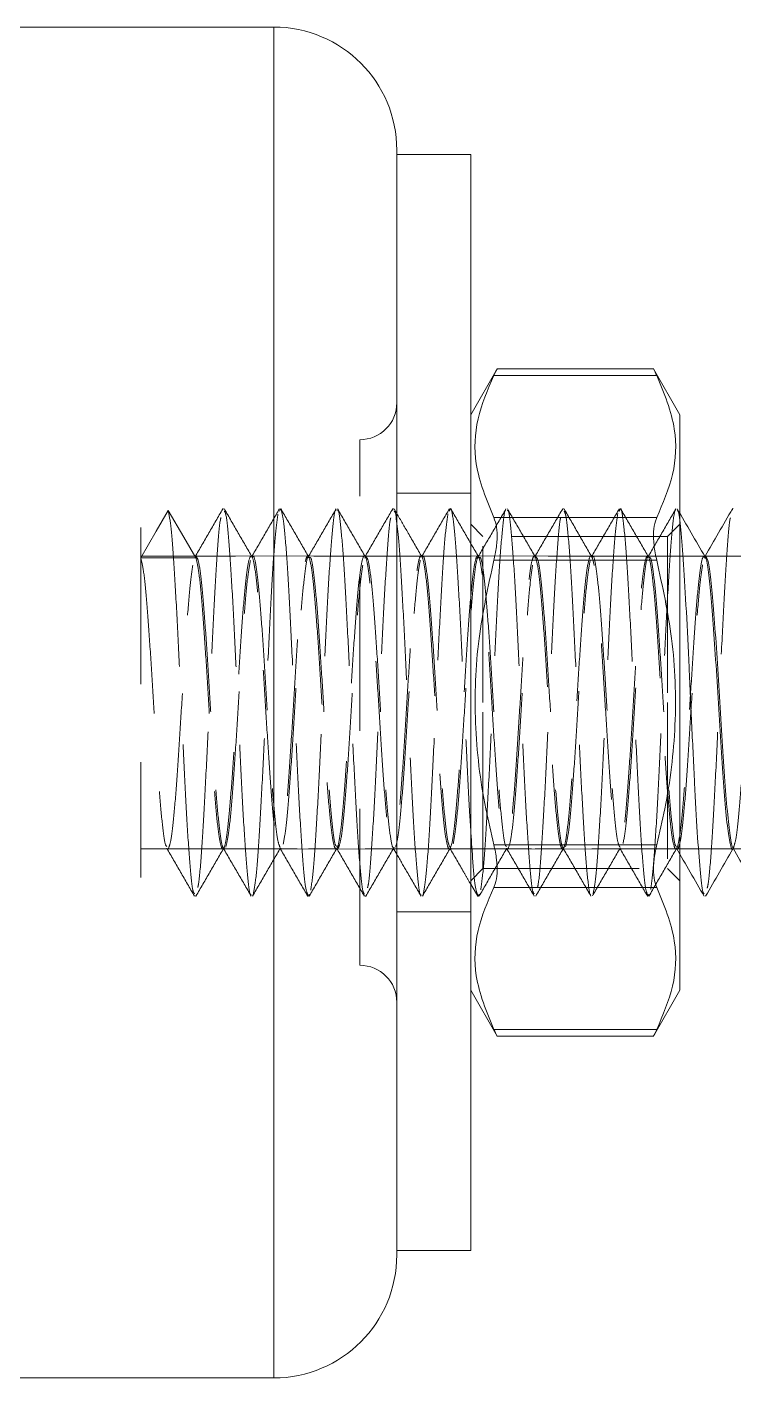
# Model space of a CAD drawing. Header units: millimetres. Extents: x 8981 to 59433, y 5244 to 14154.
# Drawn here: x 10644.5 to 10673.2, y 8297.6 to 8352.5 of the extents above; entities that cross this region are included whole.
import ezdxf

# ---------------------------------------------------------------- set-up
doc = ezdxf.new("R2010")
doc.units = ezdxf.units.MM
doc.linetypes.add('HIDDEN', pattern=[9.525, 6.35, -3.175])

# ---------------------------------------------------------------- blocks, each defined once
blk = doc.blocks.new('G$C0B133EC3')
at = {"layer": 'Defpoints', "color": 7, "linetype": 'Continuous', "lineweight": 15}
for p, q in [((44.961, 27.43), (0, 27.43)), ((49.961, 22.43), (49.961, -22.43)), ((52.961, 22.25), (49.961, 22.25)), ((52.961, 22.25), (52.961, -22.25)), ((54.035, 13.547), (52.961, 11.685)), ((60.519, 13.279), (53.902, 13.279)), ((60.396, 13.547), (54.025, 13.547)), ((61.461, 11.685), (60.386, 13.547)), ((61.461, 11.685), (61.461, -11.685)), ((49.793, 7.815), (49.809, 7.881)), ((49.961, 7.677), (49.855, 7.858)), ((63.593, 7.804), (63.614, 7.885)), ((60.519, 7.506), (53.902, 7.506)), ((60.519, 5.774), (53.902, 5.774)), ((62.508, 5.946), (62.464, 5.946)), ((49.816, -5.916), (49.961, -6.165)), ((60.519, -5.774), (53.902, -5.774)), ((63.595, -5.946), (63.633, -5.946)), ((52.905, -7.277), (52.961, -7.372)), ((60.519, -7.506), (53.902, -7.506)), ((52.961, -11.685), (54.035, -13.547)), ((60.386, -13.547), (61.461, -11.685)), ((60.519, -13.279), (53.902, -13.279)), ((54.025, -13.547), (60.396, -13.547)), ((49.961, -22.25), (52.961, -22.25)), ((0, -27.43), (44.961, -27.43))]:
    blk.add_line(p, q, dxfattribs=at)
at = {"layer": 'Defpoints', "color": 8, "linetype": 'Continuous', "lineweight": 15}
blk.add_line((44.961, 27.43), (44.961, -27.43), dxfattribs=at)
at = {"layer": 'Defpoints', "color": 7, "linetype": 'HIDDEN', "lineweight": 0}
for p, q in [((44.961, 0), (44.961, 27.43)), ((60.519, 13.279), (53.902, 13.279)), ((48.461, -10.67), (48.461, 10.67)), ((52.961, 8.5), (49.961, 8.5)), ((42.893, 7.821), (42.907, 7.879)), ((45.196, 7.775), (45.245, 7.875)), ((56.693, 7.809), (56.712, 7.883)), ((53.461, 6.746), (52.961, 7.246)), ((60.519, 7.506), (53.902, 7.506)), ((61.461, 7.246), (60.961, 6.746)), ((39.561, 7.1), (39.561, -7.1)), ((53.461, 0), (53.461, 6.746)), ((60.961, 6.746), (53.461, 6.746)), ((60.961, 6.746), (60.961, 0)), ((62.464, 5.946), (39.561, 5.946)), ((44.045, 5.946), (41.805, 5.95)), ((46.345, 5.946), (44.105, 5.95)), ((48.645, 5.946), (46.405, 5.95)), ((48.665, 5.867), (48.69, 5.945)), ((50.945, 5.946), (48.705, 5.95)), ((53.245, 5.946), (51.005, 5.95)), ((55.545, 5.946), (53.305, 5.95)), ((60.519, 5.774), (53.902, 5.774)), ((55.565, 5.863), (55.593, 5.946)), ((57.846, 5.946), (55.606, 5.95)), ((60.145, 5.946), (57.905, 5.95)), ((62.446, 5.946), (60.206, 5.95)), ((62.483, 5.946), (62.464, 5.913)), ((62.465, 5.86), (62.495, 5.947)), ((64.745, 5.946), (62.505, 5.95)), ((76.264, 5.946), (62.508, 5.946)), ((53.461, -6.746), (53.461, 0)), ((60.961, 0), (60.961, -6.746)), ((39.561, -5.946), (63.595, -5.946)), ((45.239, -5.944), (45.255, -5.916)), ((52.142, -5.946), (52.156, -5.919)), ((60.519, -5.774), (53.902, -5.774)), ((59.044, -5.947), (59.055, -5.924)), ((63.614, -5.946), (63.634, -5.912)), ((63.633, -5.946), (75.095, -5.946)), ((52.961, -7.246), (53.461, -6.746)), ((53.461, -6.746), (60.961, -6.746)), ((60.961, -6.746), (61.461, -7.246)), ((52.961, -7.372), (53.246, -7.865)), ((60.519, -7.506), (53.902, -7.506)), ((41.794, -7.876), (41.804, -7.832)), ((46.358, -7.88), (46.402, -7.778)), ((48.696, -7.873), (48.704, -7.839)), ((53.26, -7.882), (53.302, -7.78)), ((60.163, -7.884), (60.202, -7.782)), ((49.961, -8.5), (52.961, -8.5)), ((60.519, -13.279), (53.902, -13.279))]:
    blk.add_line(p, q, dxfattribs=at)
at = {"layer": 'Defpoints', "color": 7, "linetype": 'HIDDEN', "lineweight": 0, "flags": 128}
for points in [[(39.561, 5.88), (40.187, 6.952), (40.679, 7.795)], [(40.679, 7.795), (41.307, 6.72), (41.801, 5.876)], [(41.801, 5.876), (40.546, 5.878), (39.561, 5.88)], [(40.655, -5.95), (41.775, -5.948), (42.895, -5.946)], [(42.956, -5.95), (44.076, -5.948), (45.196, -5.946)], [(45.255, -5.95), (46.375, -5.948), (47.495, -5.946)], [(47.556, -5.95), (48.676, -5.948), (49.796, -5.946)], [(49.855, -5.95), (50.975, -5.948), (52.095, -5.946)], [(52.156, -5.95), (53.276, -5.948), (54.396, -5.946)], [(54.455, -5.95), (55.575, -5.948), (56.695, -5.946)], [(56.756, -5.95), (57.876, -5.948), (58.996, -5.946)], [(59.055, -5.95), (60.175, -5.948), (61.295, -5.946)], [(61.355, -5.95), (62.475, -5.948), (63.595, -5.946)]]:
    blk.add_lwpolyline(points, dxfattribs=at)
at = {"layer": 'Defpoints', "color": 7, "linetype": 'Continuous', "lineweight": 15}
for centre, start, end in [((44.961, 22.43), 0, 90), ((44.961, -22.43), 270, 0)]:
    blk.add_arc(centre, 5, start, end, dxfattribs=at)
at = {"layer": 'Defpoints', "color": 7, "linetype": 'HIDDEN', "lineweight": 0}
for centre, start, end in [((48.461, 12.17), 270, 0), ((48.461, -12.17), 0, 90)]:
    blk.add_arc(centre, 1.5, start, end, dxfattribs=at)
at = {"layer": 'Defpoints', "color": 7, "linetype": 'Continuous', "lineweight": 15}
for points, knots in [([(53.902, 13.279), (53.653, 12.696), (53.148, 11.515), (53.06, 9.554), (53.604, 8.23), (53.902, 7.506)], [0, 0, 0, 0, 0.306592, 0.620438, 1, 1, 1, 1]), ([(54.025, 13.527), (54.028, 13.532), (54.041, 13.557), (53.986, 13.447), (53.922, 13.318), (53.902, 13.279)], [0, 0, 0, 0, 0.178695, 0.751665, 1, 1, 1, 1]), ([(60.519, 13.279), (60.473, 13.371), (60.396, 13.526), (60.396, 13.526), (60.396, 13.527)], [0, 0, 0, 0, 0.589066, 1, 1, 1, 1]), ([(60.519, 7.506), (60.768, 8.089), (61.274, 9.27), (61.361, 11.231), (60.817, 12.554), (60.519, 13.279)], [0, 0, 0, 0, 0.306592, 0.620438, 1, 1, 1, 1]), ([(49.855, 7.77), (49.876, 7.76), (49.911, 7.743), (49.947, 7.395), (49.961, 7.258)], [0, 0, 0, 0, 0.606293, 1, 1, 1, 1]), ([(62.482, 5.915), (62.293, 6.24), (61.916, 6.89), (61.54, 7.54), (61.351, 7.865)], [0, 0, 0, 0, 0.499769, 1, 1, 1, 1]), ([(61.351, 7.786), (61.363, 7.789), (61.411, 7.802), (61.498, 7.086), (61.609, 5.7), (61.72, 3.74), (61.832, 1.451), (61.942, -0.977), (62.055, -3.309), (62.165, -5.352), (62.278, -6.86), (62.368, -7.708), (62.424, -7.752), (62.442, -7.767)], [0, 0, 0, 0, 0.03235, 0.134533, 0.236579, 0.338605, 0.440805, 0.542678, 0.645012, 0.746753, 0.849201, 0.950831, 1, 1, 1, 1]), ([(63.593, 7.86), (63.405, 7.535), (63.035, 6.897), (62.665, 6.259), (62.483, 5.946)], [0, 0, 0, 0, 0.508836, 1, 1, 1, 1]), ([(53.902, 7.506), (53.945, 7.388), (54.031, 7.154), (54.046, 6.622), (53.988, 6.14), (53.922, 5.859), (53.902, 5.774)], [0, 0, 0, 0, 0.294089, 0.588729, 0.875646, 1, 1, 1, 1]), ([(60.519, 5.774), (60.476, 5.977), (60.39, 6.384), (60.376, 6.946), (60.433, 7.31), (60.499, 7.46), (60.519, 7.506)], [0, 0, 0, 0, 0.294104, 0.588743, 0.87566, 1, 1, 1, 1]), ([(53.902, 5.774), (53.672, 4.719), (53.197, 2.547), (53.069, -0.861), (53.406, -3.663), (53.788, -5.288), (53.902, -5.774)], [0, 0, 0, 0, 0.277269, 0.570701, 0.871885, 1, 1, 1, 1]), ([(60.519, -5.774), (60.633, -5.288), (61.008, -3.692), (61.351, -0.891), (61.231, 2.518), (60.75, 4.719), (60.519, 5.774)], [0, 0, 0, 0, 0.128116, 0.42174, 0.72273, 1, 1, 1, 1]), ([(62.481, 5.866), (62.49, 5.867), (62.536, 5.871), (62.619, 5.338), (62.73, 4.298), (62.841, 2.819), (62.953, 1.094), (63.064, -0.736), (63.177, -2.497), (63.286, -4.027), (63.4, -5.199), (63.508, -5.842), (63.589, -6.059), (63.629, -5.904), (63.633, -5.889)], [0, 0, 0, 0, 0.022624, 0.119454, 0.216154, 0.312835, 0.409682, 0.506217, 0.603192, 0.699601, 0.796684, 0.892989, 0.99016, 1, 1, 1, 1]), ([(62.505, 5.927), (62.538, 5.893), (62.607, 5.82), (62.718, 5.048), (62.826, 3.833), (62.941, 2.258), (63.049, 0.474), (63.163, -1.35), (63.272, -3.051), (63.386, -4.478), (63.495, -5.464), (63.586, -5.953), (63.639, -5.899), (63.655, -5.883)], [0, 0, 0, 0, 0.087447, 0.184789, 0.280995, 0.378288, 0.474556, 0.571781, 0.668133, 0.76527, 0.861726, 0.958755, 1, 1, 1, 1]), ([(52.961, -5.13), (52.987, -5.541), (53.05, -6.547), (53.142, -7.53), (53.213, -7.73), (53.246, -7.824)], [0, 0, 0, 0, 0.267964, 0.656602, 1, 1, 1, 1]), ([(53.902, -5.774), (53.945, -5.977), (54.031, -6.384), (54.046, -6.946), (53.988, -7.31), (53.922, -7.46), (53.902, -7.506)], [0, 0, 0, 0, 0.294103, 0.588742, 0.875659, 1, 1, 1, 1]), ([(60.519, -7.506), (60.476, -7.388), (60.39, -7.154), (60.376, -6.622), (60.433, -6.14), (60.499, -5.859), (60.519, -5.774)], [0, 0, 0, 0, 0.294089, 0.588729, 0.875647, 1, 1, 1, 1]), ([(61.314, -5.913), (61.502, -6.237), (61.879, -6.885), (62.255, -7.534), (62.443, -7.859)], [0, 0, 0, 0, 0.49978, 1, 1, 1, 1]), ([(62.503, -7.862), (62.692, -7.537), (63.062, -6.898), (63.432, -6.259), (63.614, -5.946)], [0, 0, 0, 0, 0.50904, 1, 1, 1, 1]), ([(63.616, -5.916), (63.804, -6.24), (64.086, -6.726), (64.367, -7.211), (64.461, -7.372)], [0, 0, 0, 0, 0.668068, 1, 1, 1, 1]), ([(53.902, -7.506), (53.653, -8.089), (53.148, -9.27), (53.06, -11.231), (53.604, -12.554), (53.902, -13.279)], [0, 0, 0, 0, 0.306592, 0.620438, 1, 1, 1, 1]), ([(60.519, -13.279), (60.768, -12.696), (61.274, -11.515), (61.361, -9.554), (60.817, -8.23), (60.519, -7.506)], [0, 0, 0, 0, 0.306592, 0.620438, 1, 1, 1, 1]), ([(53.902, -13.279), (53.948, -13.371), (54.025, -13.526), (54.025, -13.526), (54.025, -13.527)], [0, 0, 0, 0, 0.589067, 1, 1, 1, 1]), ([(60.396, -13.527), (60.393, -13.532), (60.381, -13.557), (60.435, -13.447), (60.499, -13.318), (60.519, -13.279)], [0, 0, 0, 0, 0.178696, 0.751667, 1, 1, 1, 1])]:
    blk.add_open_spline(points, degree=3, knots=knots, dxfattribs=at)
at = {"layer": 'Defpoints', "color": 7, "linetype": 'HIDDEN', "lineweight": 0}
for points, knots in [([(40.679, 7.795), (40.717, 7.603), (40.791, 7.219), (40.903, 5.788), (41.013, 3.877), (41.126, 1.598), (41.235, -0.828), (41.349, -3.171), (41.458, -5.238), (41.572, -6.784), (41.663, -7.679), (41.721, -7.744), (41.742, -7.767)], [0, 0, 0, 0, 0.104783, 0.209725, 0.314348, 0.419429, 0.523916, 0.629115, 0.733488, 0.838784, 0.943064, 1, 1, 1, 1]), ([(42.893, 7.86), (42.705, 7.536), (42.329, 6.886), (41.953, 6.237), (41.764, 5.913)], [0, 0, 0, 0, 0.500251, 1, 1, 1, 1]), ([(42.955, 7.769), (42.976, 7.743), (43.032, 7.67), (43.13, 6.763), (43.238, 5.2), (43.353, 3.132), (43.461, 0.779), (43.575, -1.642), (43.684, -3.913), (43.797, -5.838), (43.907, -7.169), (43.991, -7.834), (44.036, -7.805), (44.045, -7.799)], [0, 0, 0, 0, 0.0565805, 0.1593348, 0.2610021, 0.3636855, 0.4654393, 0.5680311, 0.6698932, 0.7723731, 0.8743653, 0.9767128, 1, 1, 1, 1]), ([(44.086, 5.908), (43.898, 6.233), (43.521, 6.882), (43.144, 7.533), (42.956, 7.858)], [0, 0, 0, 0, 0.499762, 1, 1, 1, 1]), ([(45.197, 7.866), (45.009, 7.541), (44.633, 6.892), (44.256, 6.244), (44.068, 5.919)], [0, 0, 0, 0, 0.500234, 1, 1, 1, 1]), ([(46.383, 5.913), (46.195, 6.237), (45.818, 6.887), (45.442, 7.537), (45.253, 7.862)], [0, 0, 0, 0, 0.499797, 1, 1, 1, 1]), ([(45.254, 7.836), (45.287, 7.728), (45.357, 7.502), (45.468, 6.297), (45.576, 4.538), (45.691, 2.354), (45.799, -0.051), (45.914, -2.442), (46.021, -4.621), (46.136, -6.352), (46.24, -7.528), (46.312, -7.732), (46.346, -7.83)], [0, 0, 0, 0, 0.093315, 0.195814, 0.297096, 0.399631, 0.500887, 0.603437, 0.704687, 0.807231, 0.908499, 1, 1, 1, 1]), ([(47.494, 7.861), (47.306, 7.537), (46.93, 6.888), (46.554, 6.24), (46.366, 5.916)], [0, 0, 0, 0, 0.500191, 1, 1, 1, 1]), ([(46.467, -7.624), (46.505, -7.349), (46.581, -6.802), (46.69, -5.167), (46.804, -3.112), (46.912, -0.753), (47.026, 1.667), (47.135, 3.935), (47.249, 5.855), (47.358, 7.178), (47.441, 7.836), (47.486, 7.807), (47.493, 7.802)], [0, 0, 0, 0, 0.109192, 0.217206, 0.326326, 0.434429, 0.543454, 0.651669, 0.760579, 0.868928, 0.977701, 1, 1, 1, 1]), ([(48.682, 5.915), (48.493, 6.24), (48.116, 6.89), (47.74, 7.54), (47.551, 7.865)], [0, 0, 0, 0, 0.49977, 1, 1, 1, 1]), ([(47.551, 7.792), (47.561, 7.797), (47.608, 7.819), (47.693, 7.129), (47.805, 5.771), (47.915, 3.828), (48.028, 1.55), (48.138, -0.878), (48.251, -3.217), (48.36, -5.276), (48.474, -6.81), (48.565, -7.689), (48.622, -7.747), (48.642, -7.767)], [0, 0, 0, 0, 0.028246, 0.130335, 0.232482, 0.334412, 0.4367, 0.53849, 0.6409, 0.742571, 0.845082, 0.946657, 1, 1, 1, 1]), ([(49.793, 7.86), (49.605, 7.535), (49.229, 6.886), (48.852, 6.237), (48.664, 5.913)], [0, 0, 0, 0, 0.50025, 1, 1, 1, 1]), ([(52.097, 7.866), (51.909, 7.541), (51.533, 6.892), (51.156, 6.244), (50.968, 5.919)], [0, 0, 0, 0, 0.500236, 1, 1, 1, 1]), ([(52.096, 7.774), (52.113, 7.822), (52.168, 7.973), (52.256, 7.451), (52.371, 6.283), (52.478, 4.491), (52.594, 2.308), (52.701, -0.107), (52.816, -2.468), (52.899, -4.224), (52.949, -4.952), (52.961, -5.13)], [0, 0, 0, 0, 0.058646, 0.186634, 0.31605, 0.443967, 0.573438, 0.701311, 0.830809, 0.958668, 1, 1, 1, 1]), ([(53.284, 5.913), (53.095, 6.237), (52.718, 6.887), (52.342, 7.537), (52.154, 7.862)], [0, 0, 0, 0, 0.4998, 1, 1, 1, 1]), ([(54.394, 7.861), (54.206, 7.537), (53.83, 6.889), (53.454, 6.241), (53.266, 5.917)], [0, 0, 0, 0, 0.500189, 1, 1, 1, 1]), ([(53.37, -7.612), (53.408, -7.332), (53.483, -6.775), (53.592, -5.128), (53.706, -3.066), (53.815, -0.703), (53.929, 1.716), (54.038, 3.979), (54.151, 5.89), (54.261, 7.199), (54.343, 7.845), (54.387, 7.812), (54.394, 7.806)], [0, 0, 0, 0, 0.109444, 0.217668, 0.327048, 0.435353, 0.544645, 0.653054, 0.762237, 0.870774, 0.979826, 1, 1, 1, 1]), ([(55.582, 5.915), (55.393, 6.24), (55.016, 6.89), (54.64, 7.54), (54.451, 7.865)], [0, 0, 0, 0, 0.499769, 1, 1, 1, 1]), ([(54.451, 7.789), (54.462, 7.793), (54.51, 7.81), (54.595, 7.108), (54.707, 5.736), (54.818, 3.784), (54.93, 1.501), (55.04, -0.928), (55.153, -3.263), (55.262, -5.314), (55.376, -6.835), (55.467, -7.699), (55.523, -7.749), (55.542, -7.766)], [0, 0, 0, 0, 0.030298, 0.132435, 0.234533, 0.33651, 0.438756, 0.540587, 0.64296, 0.744666, 0.847147, 0.948749, 1, 1, 1, 1]), ([(56.693, 7.86), (56.505, 7.535), (56.129, 6.886), (55.752, 6.237), (55.564, 5.913)], [0, 0, 0, 0, 0.50025, 1, 1, 1, 1]), ([(57.886, 5.908), (57.698, 6.233), (57.32, 6.883), (56.944, 7.533), (56.755, 7.858)], [0, 0, 0, 0, 0.499761, 1, 1, 1, 1]), ([(56.755, 7.772), (56.777, 7.739), (56.835, 7.651), (56.935, 6.71), (57.043, 5.122), (57.157, 3.039), (57.266, 0.679), (57.38, -1.741), (57.489, -4.001), (57.602, -5.907), (57.712, -7.209), (57.794, -7.85), (57.838, -7.814), (57.845, -7.808)], [0, 0, 0, 0, 0.0609536, 0.1637448, 0.2653723, 0.3681055, 0.4698057, 0.5724603, 0.6742551, 0.7768105, 0.8787218, 0.9811576, 1, 1, 1, 1]), ([(58.997, 7.866), (58.809, 7.541), (58.433, 6.892), (58.056, 6.243), (57.868, 5.919)], [0, 0, 0, 0, 0.500239, 1, 1, 1, 1]), ([(58.996, 7.774), (59.014, 7.822), (59.069, 7.969), (59.158, 7.434), (59.273, 6.251), (59.381, 4.45), (59.496, 2.258), (59.603, -0.152), (59.719, -2.537), (59.826, -4.704), (59.941, -6.412), (60.043, -7.55), (60.114, -7.734), (60.146, -7.819)], [0, 0, 0, 0, 0.046149, 0.142462, 0.239813, 0.336067, 0.433464, 0.529679, 0.627103, 0.7233, 0.820731, 0.916931, 1, 1, 1, 1]), ([(60.184, 5.912), (59.995, 6.237), (59.618, 6.886), (59.242, 7.536), (59.054, 7.861)], [0, 0, 0, 0, 0.499801, 1, 1, 1, 1]), ([(61.294, 7.862), (61.106, 7.537), (60.731, 6.889), (60.354, 6.241), (60.166, 5.917)], [0, 0, 0, 0, 0.500188, 1, 1, 1, 1]), ([(60.272, -7.598), (60.31, -7.314), (60.386, -6.748), (60.494, -5.089), (60.609, -3.02), (60.717, -0.653), (60.831, 1.765), (60.94, 4.023), (61.053, 5.924), (61.163, 7.219), (61.244, 7.853), (61.288, 7.816), (61.294, 7.811)], [0, 0, 0, 0, 0.109695, 0.218131, 0.327768, 0.436277, 0.545834, 0.654441, 0.763895, 0.872622, 0.981952, 1, 1, 1, 1]), ([(41.875, -7.518), (41.884, -7.482), (41.93, -7.303), (42.018, -6.288), (42.125, -4.565), (42.24, -2.376), (42.347, 0.026), (42.463, 2.416), (42.57, 4.608), (42.685, 6.311), (42.764, 7.308), (42.81, 7.477), (42.819, 7.508)], [0, 0, 0, 0, 0.030575, 0.14918, 0.266364, 0.385007, 0.502164, 0.620821, 0.737975, 0.856622, 0.9738, 1, 1, 1, 1]), ([(44.131, -7.791), (44.168, -7.597), (44.242, -7.208), (44.354, -5.771), (44.464, -3.855), (44.577, -1.573), (44.686, 0.852), (44.8, 3.198), (44.909, 5.243), (45.023, 6.851), (45.096, 7.381), (45.132, 7.645)], [0, 0, 0, 0, 0.111134, 0.222384, 0.333346, 0.444746, 0.55556, 0.667089, 0.777777, 0.889413, 1, 1, 1, 1]), ([(48.773, -7.525), (48.783, -7.482), (48.831, -7.294), (48.92, -6.259), (49.027, -4.523), (49.142, -2.328), (49.25, 0.076), (49.365, 2.464), (49.472, 4.65), (49.588, 6.338), (49.665, 7.317), (49.709, 7.478), (49.716, 7.502)], [0, 0, 0, 0, 0.0353621, 0.1539723, 0.2711908, 0.3898462, 0.5070294, 0.6257062, 0.7428793, 0.8615535, 0.9787421, 1, 1, 1, 1]), ([(50.986, 5.908), (50.798, 6.233), (50.456, 6.822), (50.114, 7.412), (49.961, 7.677)], [0, 0, 0, 0, 0.551041, 1, 1, 1, 1]), ([(49.961, 7.258), (49.985, 7.078), (50.046, 6.613), (50.141, 5.138), (50.255, 3.092), (50.363, 0.728), (50.477, -1.691), (50.586, -3.957), (50.7, -5.872), (50.809, -7.189), (50.892, -7.842), (50.937, -7.809), (50.945, -7.804)], [0, 0, 0, 0, 0.07155, 0.184106, 0.297839, 0.410482, 0.524121, 0.636877, 0.750399, 0.863291, 0.976673, 1, 1, 1, 1]), ([(51.033, -7.783), (51.07, -7.584), (51.144, -7.185), (51.256, -5.736), (51.366, -3.811), (51.479, -1.524), (51.589, 0.901), (51.702, 3.244), (51.811, 5.28), (51.925, 6.878), (51.998, 7.398), (52.034, 7.657)], [0, 0, 0, 0, 0.111182, 0.222375, 0.333383, 0.444733, 0.555585, 0.667071, 0.77779, 0.88939, 1, 1, 1, 1]), ([(55.67, -7.532), (55.683, -7.482), (55.732, -7.285), (55.822, -6.23), (55.93, -4.481), (56.045, -2.28), (56.152, 0.127), (56.267, 2.511), (56.375, 4.692), (56.49, 6.365), (56.566, 7.326), (56.609, 7.479), (56.614, 7.497)], [0, 0, 0, 0, 0.040051, 0.158693, 0.275978, 0.394673, 0.511915, 0.630638, 0.747862, 0.86659, 0.983822, 1, 1, 1, 1]), ([(57.935, -7.775), (57.972, -7.571), (58.047, -7.162), (58.158, -5.701), (58.269, -3.767), (58.381, -1.474), (58.491, 0.951), (58.604, 3.29), (58.714, 5.318), (58.827, 6.904), (58.9, 7.415), (58.937, 7.669)], [0, 0, 0, 0, 0.111229, 0.222363, 0.333419, 0.444717, 0.555609, 0.66705, 0.777803, 0.889363, 1, 1, 1, 1]), ([(62.569, -7.539), (62.582, -7.483), (62.633, -7.276), (62.724, -6.2), (62.832, -4.439), (62.947, -2.232), (63.054, 0.177), (63.17, 2.559), (63.277, 4.733), (63.392, 6.392), (63.467, 7.335), (63.507, 7.48), (63.511, 7.493)], [0, 0, 0, 0, 0.044654, 0.163355, 0.28074, 0.399501, 0.516834, 0.635632, 0.752939, 0.871749, 0.989056, 1, 1, 1, 1]), ([(39.561, 5.88), (39.598, 5.735), (39.672, 5.445), (39.784, 4.366), (39.894, 2.924), (40.007, 1.206), (40.116, -0.624), (40.23, -2.392), (40.339, -3.952), (40.453, -5.115), (40.542, -5.778), (40.596, -5.828), (40.614, -5.844)], [0, 0, 0, 0, 0.105667, 0.211496, 0.317002, 0.422972, 0.52834, 0.634428, 0.73968, 0.845867, 0.951026, 1, 1, 1, 1]), ([(40.675, -5.941), (40.711, -5.856), (40.784, -5.685), (40.898, -4.763), (41.006, -3.438), (41.121, -1.794), (41.229, 0.019), (41.344, 1.826), (41.451, 3.462), (41.566, 4.807), (41.638, 5.32), (41.673, 5.573)], [0, 0, 0, 0, 0.1107, 0.222697, 0.333348, 0.445381, 0.556005, 0.668051, 0.778673, 0.89071, 1, 1, 1, 1]), ([(41.801, 5.876), (41.838, 5.731), (41.912, 5.441), (42.024, 4.363), (42.134, 2.922), (42.247, 1.205), (42.356, -0.624), (42.47, -2.392), (42.579, -3.944), (42.693, -5.131), (42.801, -5.849), (42.916, -6.03), (43.023, -5.656), (43.139, -4.766), (43.246, -3.434), (43.361, -1.793), (43.469, 0.019), (43.584, 1.823), (43.691, 3.466), (43.806, 4.785), (43.914, 5.669), (44.029, 6.031), (44.137, 5.84), (44.251, 5.114), (44.359, 3.916), (44.474, 2.362), (44.582, 0.587), (44.696, -1.237), (44.805, -2.952), (44.918, -4.393), (45.028, -5.432), (45.141, -5.972), (45.252, -5.964), (45.363, -5.409), (45.475, -4.357), (45.585, -2.904), (45.698, -1.187), (45.808, 0.642), (45.921, 2.409), (46.03, 3.958), (46.144, 5.141), (46.252, 5.854), (46.367, 6.028), (46.475, 5.65), (46.59, 4.754), (46.697, 3.419), (46.812, 1.775), (46.92, -0.038), (47.035, -1.841), (47.142, -3.481), (47.258, -4.797), (47.365, -5.676), (47.48, -6.032), (47.588, -5.835), (47.703, -5.104), (47.811, -3.901), (47.925, -2.345), (48.033, -0.568), (48.147, 1.256), (48.256, 2.969), (48.37, 4.406), (48.48, 5.441), (48.592, 5.975), (48.703, 5.961), (48.814, 5.4), (48.926, 4.344), (49.036, 2.887), (49.149, 1.168), (49.259, -0.661), (49.372, -2.426), (49.481, -3.973), (49.595, -5.151), (49.703, -5.859), (49.818, -6.027), (49.926, -5.643), (50.041, -4.743), (50.148, -3.403), (50.264, -1.757), (50.371, 0.057), (50.486, 1.859), (50.593, 3.497), (50.709, 4.808), (50.816, 5.682), (50.931, 6.033), (51.039, 5.83), (51.154, 5.094), (51.262, 3.886), (51.376, 2.327), (51.485, 0.549), (51.599, -1.274), (51.708, -2.985), (51.821, -4.419), (51.931, -5.449), (52.043, -5.978), (52.154, -5.958), (52.265, -5.392), (52.377, -4.33), (52.488, -2.871), (52.6, -1.149), (52.71, 0.68), (52.823, 2.444), (52.932, 3.987), (53.046, 5.16), (53.155, 5.863), (53.269, 6.026), (53.377, 5.636), (53.492, 4.731), (53.599, 3.387), (53.715, 1.739), (53.822, -0.076), (53.937, -1.877), (54.045, -3.512), (54.16, -4.82), (54.267, -5.689), (54.382, -6.034), (54.49, -5.825), (54.605, -5.083), (54.713, -3.872), (54.827, -2.31), (54.936, -0.53), (55.05, 1.293), (55.159, 3.002), (55.272, 4.432), (55.382, 5.457), (55.494, 5.98), (55.605, 5.955), (55.717, 5.383), (55.828, 4.317), (55.939, 2.854), (56.051, 1.131), (56.161, -0.699), (56.274, -2.461), (56.383, -4.001), (56.497, -5.17), (56.606, -5.868), (56.72, -6.025), (56.828, -5.629), (56.943, -4.719), (57.051, -3.372), (57.166, -1.72), (57.273, 0.095), (57.389, 1.895), (57.496, 3.528), (57.611, 4.831), (57.718, 5.695), (57.834, 6.034), (57.941, 5.82), (58.056, 5.073), (58.164, 3.857), (58.279, 2.292), (58.387, 0.511), (58.501, -1.311), (58.61, -3.018), (58.723, -4.444), (58.833, -5.465), (58.946, -5.983), (59.056, -5.952), (59.168, -5.375), (59.279, -4.304), (59.39, -2.838), (59.502, -1.112), (59.612, 0.718), (59.725, 2.479), (59.835, 4.015), (59.948, 5.18), (60.057, 5.872), (60.171, 6.024), (60.279, 5.622), (60.394, 4.707), (60.502, 3.356), (60.617, 1.702), (60.724, -0.114), (60.84, -1.913), (60.947, -3.543), (61.062, -4.843), (61.17, -5.701), (61.285, -6.035), (61.392, -5.815), (61.507, -5.063), (61.615, -3.843), (61.73, -2.274), (61.838, -0.492), (61.952, 1.33), (62.061, 3.034), (62.174, 4.46), (62.284, 5.462), (62.388, 5.983), (62.453, 5.902), (62.481, 5.866)], [0, 0, 0, 0, 0.005382, 0.010772, 0.016145, 0.021542, 0.026909, 0.032312, 0.037672, 0.04308, 0.048436, 0.053848, 0.0592, 0.064615, 0.069965, 0.075382, 0.08073, 0.086147, 0.091496, 0.096913, 0.102262, 0.107677, 0.113029, 0.118442, 0.123797, 0.129206, 0.134565, 0.139969, 0.145335, 0.150733, 0.156105, 0.161496, 0.166876, 0.172259, 0.177648, 0.183023, 0.188419, 0.193786, 0.199189, 0.20455, 0.209957, 0.215314, 0.220725, 0.226078, 0.231493, 0.236843, 0.242259, 0.247608, 0.253025, 0.258373, 0.26379, 0.269139, 0.274555, 0.279906, 0.285319, 0.290674, 0.296083, 0.301442, 0.306847, 0.312212, 0.317611, 0.322982, 0.328374, 0.333753, 0.339137, 0.344525, 0.349901, 0.355296, 0.360664, 0.366065, 0.371428, 0.376834, 0.382192, 0.387603, 0.392956, 0.39837, 0.40372, 0.409136, 0.414485, 0.419902, 0.425251, 0.430668, 0.436017, 0.441433, 0.446783, 0.452197, 0.457551, 0.462961, 0.468319, 0.473725, 0.479088, 0.484488, 0.489858, 0.495252, 0.50063, 0.506015, 0.511401, 0.516779, 0.522172, 0.527542, 0.532942, 0.538306, 0.543711, 0.549069, 0.55448, 0.559833, 0.565247, 0.570598, 0.576014, 0.581363, 0.58678, 0.592128, 0.597545, 0.602894, 0.60831, 0.613661, 0.619075, 0.624428, 0.629839, 0.635196, 0.640603, 0.645965, 0.651366, 0.656735, 0.66213, 0.667506, 0.672893, 0.678278, 0.683656, 0.689049, 0.69442, 0.699819, 0.705183, 0.710588, 0.715947, 0.721357, 0.726711, 0.732124, 0.737475, 0.742891, 0.74824, 0.753657, 0.759006, 0.764423, 0.769771, 0.775188, 0.780538, 0.785952, 0.791305, 0.796717, 0.802073, 0.80748, 0.812842, 0.818244, 0.823612, 0.829007, 0.834383, 0.839771, 0.845154, 0.850534, 0.855926, 0.861298, 0.866696, 0.872061, 0.877465, 0.882825, 0.888234, 0.893589, 0.899002, 0.904353, 0.909768, 0.915118, 0.920535, 0.925883, 0.9313, 0.936649, 0.942065, 0.947415, 0.95283, 0.958182, 0.963594, 0.96895, 0.974358, 0.979719, 0.985122, 0.990489, 0.995885, 1, 1, 1, 1]), ([(41.805, 5.914), (41.836, 5.89), (41.903, 5.839), (42.011, 5.108), (42.119, 3.921), (42.234, 2.363), (42.342, 0.588), (42.456, -1.239), (42.565, -2.953), (42.678, -4.401), (42.788, -5.418), (42.882, -5.938), (42.937, -5.895), (42.955, -5.881)], [0, 0, 0, 0, 0.081176, 0.178482, 0.274755, 0.371993, 0.468348, 0.565499, 0.661957, 0.759002, 0.855583, 0.952502, 1, 1, 1, 1]), ([(43.012, -5.877), (43.049, -5.73), (43.123, -5.437), (43.235, -4.353), (43.345, -2.908), (43.458, -1.187), (43.568, 0.642), (43.681, 2.412), (43.79, 3.954), (43.904, 5.168), (43.977, 5.568), (44.013, 5.767)], [0, 0, 0, 0, 0.111134, 0.222384, 0.333346, 0.444747, 0.55556, 0.667091, 0.777777, 0.889415, 1, 1, 1, 1]), ([(44.105, 5.907), (44.112, 5.921), (44.156, 6.004), (44.235, 5.623), (44.35, 4.766), (44.457, 3.419), (44.572, 1.777), (44.68, -0.039), (44.795, -1.841), (44.902, -3.486), (45.018, -4.79), (45.119, -5.661), (45.188, -5.812), (45.219, -5.881)], [0, 0, 0, 0, 0.019022, 0.11835, 0.218825, 0.318104, 0.418615, 0.517867, 0.618393, 0.71764, 0.818161, 0.917425, 1, 1, 1, 1]), ([(45.349, -5.751), (45.387, -5.544), (45.462, -5.131), (45.571, -3.897), (45.685, -2.348), (45.793, -0.568), (45.907, 1.257), (46.016, 2.968), (46.13, 4.418), (46.24, 5.41), (46.319, 5.903), (46.361, 5.888), (46.366, 5.886)], [0, 0, 0, 0, 0.110131, 0.219071, 0.329129, 0.438158, 0.548122, 0.657264, 0.76711, 0.876388, 0.986096, 1, 1, 1, 1]), ([(46.404, 5.881), (46.424, 5.893), (46.48, 5.928), (46.574, 5.387), (46.686, 4.351), (46.796, 2.888), (46.909, 1.169), (47.019, -0.662), (47.132, -2.427), (47.241, -3.98), (47.355, -5.134), (47.443, -5.786), (47.497, -5.831), (47.514, -5.845)], [0, 0, 0, 0, 0.0527389, 0.1530961, 0.2535105, 0.3537105, 0.4542646, 0.5543265, 0.6550003, 0.7549455, 0.8557189, 0.9555687, 1, 1, 1, 1]), ([(47.577, -5.939), (47.613, -5.85), (47.686, -5.671), (47.801, -4.739), (47.908, -3.407), (48.024, -1.757), (48.131, 0.057), (48.246, 1.862), (48.354, 3.493), (48.468, 4.826), (48.539, 5.33), (48.575, 5.578)], [0, 0, 0, 0, 0.110839, 0.222939, 0.33372, 0.445864, 0.556611, 0.668775, 0.779513, 0.891674, 1, 1, 1, 1]), ([(48.705, 5.919), (48.736, 5.892), (48.804, 5.833), (48.914, 5.088), (49.022, 3.891), (49.136, 2.328), (49.245, 0.55), (49.359, -1.276), (49.468, -2.986), (49.581, -4.427), (49.691, -5.433), (49.783, -5.943), (49.838, -5.896), (49.855, -5.881)], [0, 0, 0, 0, 0.083679, 0.180982, 0.277215, 0.374456, 0.470764, 0.567925, 0.664329, 0.76139, 0.857911, 0.954852, 1, 1, 1, 1]), ([(49.914, -5.871), (49.951, -5.721), (50.025, -5.42), (50.137, -4.327), (50.248, -2.875), (50.36, -1.149), (50.47, 0.68), (50.583, 2.447), (50.692, 3.983), (50.806, 5.188), (50.879, 5.58), (50.915, 5.776)], [0, 0, 0, 0, 0.111183, 0.222375, 0.333383, 0.444734, 0.555585, 0.667072, 0.77779, 0.889391, 1, 1, 1, 1]), ([(51.005, 5.904), (51.013, 5.918), (51.058, 6), (51.137, 5.61), (51.252, 4.742), (51.359, 3.387), (51.475, 1.74), (51.582, -0.077), (51.697, -1.878), (51.805, -3.518), (51.92, -4.813), (52.02, -5.67), (52.089, -5.813), (52.119, -5.877)], [0, 0, 0, 0, 0.020964, 0.120321, 0.220791, 0.320092, 0.420604, 0.519872, 0.620405, 0.719661, 0.820195, 0.919461, 1, 1, 1, 1]), ([(52.251, -5.741), (52.289, -5.53), (52.365, -5.111), (52.473, -3.868), (52.587, -2.313), (52.696, -0.53), (52.81, 1.294), (52.919, 3.001), (53.032, 4.444), (53.142, 5.426), (53.221, 5.91), (53.262, 5.892), (53.266, 5.89)], [0, 0, 0, 0, 0.110389, 0.219543, 0.329866, 0.439102, 0.549336, 0.658678, 0.768803, 0.878273, 0.988265, 1, 1, 1, 1]), ([(53.304, 5.882), (53.325, 5.892), (53.382, 5.923), (53.477, 5.37), (53.588, 4.324), (53.699, 2.855), (53.811, 1.132), (53.921, -0.7), (54.034, -2.461), (54.143, -4.009), (54.257, -5.153), (54.345, -5.794), (54.398, -5.834), (54.414, -5.846)], [0, 0, 0, 0, 0.054839, 0.155234, 0.255591, 0.355828, 0.45633, 0.556423, 0.657051, 0.75702, 0.857754, 0.957621, 1, 1, 1, 1]), ([(54.479, -5.936), (54.516, -5.844), (54.589, -5.658), (54.703, -4.715), (54.811, -3.376), (54.926, -1.721), (55.033, 0.095), (55.148, 1.898), (55.256, 3.524), (55.37, 4.845), (55.441, 5.341), (55.476, 5.583)], [0, 0, 0, 0, 0.110979, 0.22318, 0.334093, 0.446344, 0.557216, 0.669494, 0.780349, 0.892632, 1, 1, 1, 1]), ([(55.605, 5.923), (55.637, 5.893), (55.706, 5.827), (55.816, 5.068), (55.924, 3.862), (56.039, 2.293), (56.147, 0.512), (56.261, -1.313), (56.37, -3.019), (56.483, -4.453), (56.593, -5.449), (56.685, -5.948), (56.739, -5.897), (56.755, -5.882)], [0, 0, 0, 0, 0.08567, 0.182957, 0.279139, 0.376371, 0.472622, 0.569779, 0.66612, 0.763183, 0.859634, 0.956584, 1, 1, 1, 1]), ([(56.816, -5.865), (56.853, -5.711), (56.928, -5.403), (57.039, -4.3), (57.15, -2.841), (57.262, -1.112), (57.372, 0.717), (57.485, 2.482), (57.595, 4.011), (57.708, 5.208), (57.781, 5.593), (57.818, 5.785)], [0, 0, 0, 0, 0.11123, 0.222363, 0.333419, 0.444717, 0.55561, 0.667051, 0.777803, 0.889365, 1, 1, 1, 1]), ([(57.905, 5.901), (57.913, 5.916), (57.959, 5.995), (58.039, 5.597), (58.154, 4.718), (58.262, 3.356), (58.377, 1.704), (58.484, -0.115), (58.6, -1.914), (58.707, -3.549), (58.822, -4.835), (58.922, -5.678), (58.989, -5.814), (59.019, -5.874)], [0, 0, 0, 0, 0.022904, 0.122293, 0.222757, 0.322084, 0.422595, 0.521882, 0.622421, 0.721689, 0.822235, 0.921506, 1, 1, 1, 1]), ([(59.153, -5.732), (59.191, -5.517), (59.267, -5.09), (59.375, -3.839), (59.49, -2.278), (59.598, -0.492), (59.712, 1.331), (59.821, 3.034), (59.935, 4.47), (60.044, 5.441), (60.123, 5.917), (60.163, 5.897), (60.166, 5.895)], [0, 0, 0, 0, 0.110645, 0.220015, 0.3306, 0.440045, 0.550549, 0.660093, 0.770493, 0.880158, 0.990433, 1, 1, 1, 1]), ([(60.204, 5.882), (60.225, 5.892), (60.283, 5.918), (60.379, 5.354), (60.49, 4.298), (60.601, 2.822), (60.713, 1.094), (60.824, -0.737), (60.937, -2.496), (61.046, -4.038), (61.16, -5.172), (61.246, -5.801), (61.299, -5.837), (61.314, -5.847)], [0, 0, 0, 0, 0.057044, 0.157463, 0.257747, 0.358011, 0.458448, 0.558561, 0.65913, 0.759113, 0.859794, 0.959668, 1, 1, 1, 1]), ([(61.382, -5.934), (61.418, -5.838), (61.491, -5.644), (61.605, -4.692), (61.713, -3.344), (61.828, -1.684), (61.936, 0.133), (62.051, 1.934), (62.158, 3.554), (62.272, 4.865), (62.343, 5.351), (62.377, 5.587)], [0, 0, 0, 0, 0.11112, 0.223418, 0.334465, 0.44682, 0.557819, 0.670208, 0.781182, 0.893583, 1, 1, 1, 1]), ([(63.633, -5.889), (63.666, -5.801), (63.735, -5.614), (63.845, -4.687), (63.953, -3.342), (64.068, -1.683), (64.176, 0.133), (64.291, 1.931), (64.398, 3.559), (64.513, 4.854), (64.621, 5.708), (64.736, 6.036), (64.843, 5.81), (64.959, 5.052), (65.066, 3.828), (65.181, 2.257), (65.289, 0.473), (65.403, -1.348), (65.512, -3.051), (65.626, -4.47), (65.735, -5.481), (65.848, -5.988), (65.958, -5.945), (66.07, -5.357), (66.181, -4.277), (66.292, -2.804), (66.404, -1.075), (66.515, 0.755), (66.628, 2.513), (66.737, 4.043), (66.851, 5.2), (66.959, 5.881), (67.074, 6.021), (67.182, 5.608), (67.296, 4.683), (67.404, 3.324), (67.519, 1.666), (67.627, -0.152), (67.742, -1.949), (67.849, -3.574), (67.965, -4.865), (68.072, -5.714), (68.187, -6.036), (68.295, -5.804), (68.41, -5.042), (68.517, -3.813), (68.632, -2.239), (68.74, -0.454), (68.855, 1.367), (68.963, 3.067), (69.077, 4.483), (69.186, 5.489), (69.299, 5.99), (69.409, 5.942), (69.521, 5.349), (69.632, 4.264), (69.744, 2.788), (69.856, 1.056), (69.966, -0.774), (70.079, -2.53), (70.188, -4.057), (70.302, -5.209), (70.411, -5.885), (70.525, -6.02), (70.633, -5.601), (70.748, -4.671), (70.855, -3.308), (70.97, -1.647), (71.078, 0.171), (71.193, 1.967), (71.3, 3.589), (71.416, 4.876), (71.523, 5.72), (71.638, 6.036), (71.746, 5.799), (71.861, 5.031), (71.968, 3.798), (72.083, 2.222), (72.191, 0.435), (72.306, -1.385), (72.414, -3.084), (72.528, -4.495), (72.637, -5.497), (72.75, -5.993), (72.86, -5.939), (72.973, -5.34), (73.083, -4.25), (73.195, -2.771), (73.307, -1.037), (73.417, 0.792), (73.53, 2.548), (73.639, 4.071), (73.753, 5.219), (73.862, 5.889), (73.976, 6.018), (74.084, 5.594), (74.199, 4.659), (74.307, 3.293), (74.422, 1.629), (74.529, -0.19), (74.644, -1.988), (74.752, -3.596), (74.862, -4.86), (74.929, -5.317), (74.961, -5.527)], [0, 0, 0, 0, 0.008777, 0.018657, 0.028427, 0.038312, 0.048078, 0.057966, 0.06773, 0.077619, 0.087383, 0.097271, 0.107037, 0.116923, 0.126693, 0.136573, 0.146349, 0.156223, 0.166007, 0.175872, 0.185667, 0.195521, 0.205329, 0.21517, 0.224992, 0.234818, 0.244656, 0.254467, 0.264318, 0.274116, 0.283978, 0.293765, 0.303637, 0.313415, 0.323294, 0.333065, 0.342949, 0.352716, 0.362604, 0.372368, 0.382257, 0.39202, 0.401909, 0.411674, 0.42156, 0.431329, 0.441211, 0.450986, 0.460861, 0.470644, 0.48051, 0.490303, 0.500159, 0.509965, 0.519808, 0.529628, 0.539456, 0.549292, 0.559105, 0.568954, 0.578754, 0.588615, 0.598403, 0.608273, 0.618052, 0.627931, 0.637703, 0.647586, 0.657353, 0.667241, 0.677005, 0.686894, 0.696658, 0.706546, 0.716311, 0.726198, 0.735966, 0.745848, 0.755623, 0.765498, 0.77528, 0.785148, 0.79494, 0.804797, 0.814601, 0.824446, 0.834263, 0.844094, 0.853928, 0.863743, 0.87359, 0.883392, 0.893251, 0.903041, 0.91291, 0.92269, 0.932567, 0.94234, 0.952223, 0.961991, 0.971878, 0.981642, 0.991532, 1, 1, 1, 1]), ([(40.614, -5.913), (40.802, -6.237), (41.179, -6.885), (41.554, -7.534), (41.743, -7.859)], [0, 0, 0, 0, 0.499773, 1, 1, 1, 1]), ([(41.804, -7.862), (41.992, -7.536), (42.369, -6.886), (42.746, -6.236), (42.934, -5.911)], [0, 0, 0, 0, 0.500245, 1, 1, 1, 1]), ([(42.916, -5.916), (43.104, -6.241), (43.481, -6.89), (43.857, -7.539), (44.045, -7.864)], [0, 0, 0, 0, 0.499746, 1, 1, 1, 1]), ([(44.106, -7.858), (44.294, -7.532), (44.671, -6.882), (45.048, -6.233), (45.236, -5.908)], [0, 0, 0, 0, 0.500211, 1, 1, 1, 1]), ([(45.218, -5.92), (45.406, -6.244), (45.782, -6.892), (46.158, -7.541), (46.346, -7.865)], [0, 0, 0, 0, 0.499801, 1, 1, 1, 1]), ([(46.402, -7.865), (46.59, -7.54), (46.967, -6.89), (47.344, -6.24), (47.532, -5.915)], [0, 0, 0, 0, 0.500224, 1, 1, 1, 1]), ([(47.514, -5.913), (47.702, -6.237), (48.079, -6.885), (48.454, -7.534), (48.643, -7.859)], [0, 0, 0, 0, 0.499775, 1, 1, 1, 1]), ([(48.703, -7.862), (48.892, -7.537), (49.269, -6.886), (49.646, -6.236), (49.834, -5.911)], [0, 0, 0, 0, 0.500245, 1, 1, 1, 1]), ([(51.006, -7.858), (51.194, -7.532), (51.571, -6.882), (51.948, -6.233), (52.136, -5.908)], [0, 0, 0, 0, 0.500214, 1, 1, 1, 1]), ([(52.118, -5.92), (52.306, -6.244), (52.569, -6.696), (52.831, -7.148), (52.905, -7.277)], [0, 0, 0, 0, 0.716499, 1, 1, 1, 1]), ([(53.302, -7.865), (53.49, -7.54), (53.867, -6.89), (54.244, -6.24), (54.432, -5.915)], [0, 0, 0, 0, 0.500224, 1, 1, 1, 1]), ([(54.414, -5.913), (54.602, -6.237), (54.979, -6.885), (55.354, -7.534), (55.543, -7.859)], [0, 0, 0, 0, 0.499778, 1, 1, 1, 1]), ([(55.603, -7.862), (55.792, -7.537), (56.168, -6.887), (56.546, -6.237), (56.734, -5.912)], [0, 0, 0, 0, 0.500245, 1, 1, 1, 1]), ([(56.716, -5.916), (56.904, -6.24), (57.281, -6.889), (57.657, -7.539), (57.845, -7.863)], [0, 0, 0, 0, 0.499745, 1, 1, 1, 1]), ([(57.906, -7.857), (58.094, -7.532), (58.471, -6.882), (58.848, -6.233), (59.036, -5.908)], [0, 0, 0, 0, 0.500216, 1, 1, 1, 1]), ([(59.018, -5.92), (59.206, -6.244), (59.583, -6.892), (59.958, -7.541), (60.146, -7.865)], [0, 0, 0, 0, 0.499796, 1, 1, 1, 1]), ([(60.202, -7.865), (60.39, -7.539), (60.767, -6.889), (61.144, -6.24), (61.332, -5.915)], [0, 0, 0, 0, 0.500222, 1, 1, 1, 1]), ([(49.961, -6.165), (50.101, -6.407), (50.429, -6.973), (50.757, -7.539), (50.945, -7.863)], [0, 0, 0, 0, 0.426332, 1, 1, 1, 1])]:
    blk.add_open_spline(points, degree=3, knots=knots, dxfattribs=at)

msp = doc.modelspace()

# ---------------------------------------------------------------- block references
msp.add_blockref('G$C0B133EC3', (10609.567, 8325.065))

doc.saveas('drawing.dxf')
